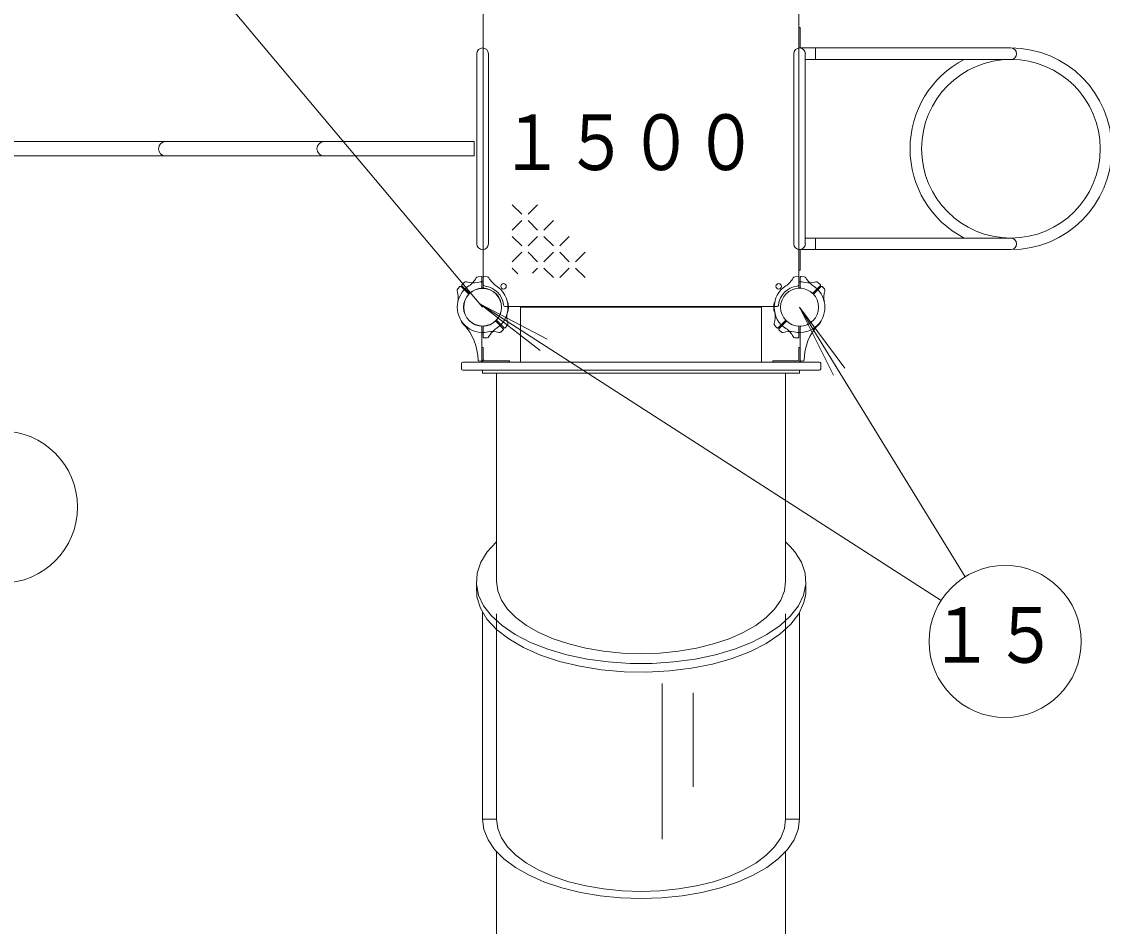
# Model space of a CAD drawing. Units: millimetres on the paper, scale 1:60. Extents: x 0 to 420, y -297 to 594.
# Drawn here: x 150.71 to 193.33, y 446.01 to 481.7 of the extents above; entities that cross this region are included whole.
import ezdxf
from ezdxf.enums import TextEntityAlignment as Align

# ---------------------------------------------------------------- set-up
doc = ezdxf.new("R2010")
doc.units = ezdxf.units.MM
doc.linetypes.add('USER2', pattern=[50.8, 31.75, -6.35, 6.35, -6.35])
doc.layers.add('LY_1', color=7, linetype='Continuous', lineweight=9)
doc.styles.add('ＭＳ ゴシック', font='')
doc.styles.get('ＭＳ ゴシック').set_extended_font_data('MS Gothic')

msp = doc.modelspace()

# ---------------------------------------------------------------- linework, layer by layer
at = {"layer": 'LY_1', "linetype": 'USER2', "lineweight": 18}
msp.add_line((168.889, 470.437), (152.219, 490.281), dxfattribs=at)
at = {"layer": 'LY_1'}
for p, q in [((168.914, 476.687), (168.914, 482.027)), ((181.364, 476.687), (181.364, 482.027)), ((181.415, 481.471), (181.362, 481.471)), ((181.362, 481.471), (181.362, 480.663)), ((181.415, 481.471), (181.415, 480.663)), ((168.662, 480.437), (168.662, 472.937)), ((169.115, 480.437), (169.115, 472.937)), ((181.162, 480.437), (181.162, 476.687)), ((189.722, 480.664), (181.389, 480.664)), ((181.615, 480.437), (181.615, 476.687)), ((182.022, 480.664), (182.022, 480.211)), ((189.722, 480.211), (181.615, 480.211)), ((131.722, 476.971), (168.555, 476.971)), ((168.555, 476.404), (168.555, 476.971)), ((168.914, 471.219), (168.914, 476.687)), ((181.162, 472.937), (181.162, 476.687)), ((181.364, 471.219), (181.364, 476.687)), ((181.615, 472.937), (181.615, 476.687)), ((131.722, 476.404), (168.555, 476.404)), ((189.722, 473.164), (181.615, 473.164)), ((182.022, 472.711), (182.022, 473.164)), ((181.362, 471.904), (181.362, 472.712)), ((189.722, 472.711), (181.389, 472.711)), ((181.415, 471.904), (181.415, 472.712)), ((181.415, 471.904), (181.362, 471.904)), ((168.077, 471.333), (168.166, 471.416)), ((168.829, 471.645), (168.708, 471.64)), ((168.864, 471.219), (168.864, 471.611)), ((168.948, 471.645), (169.079, 471.64)), ((181.329, 471.645), (181.198, 471.64)), ((181.414, 471.219), (181.414, 471.611)), ((181.448, 471.645), (181.569, 471.64)), ((182.2, 471.333), (182.112, 471.416)), ((167.993, 471.249), (167.91, 471.16)), ((168.319, 470.972), (168.041, 471.25)), ((168.354, 471.007), (168.076, 471.285)), ((181.923, 471.007), (182.201, 471.285)), ((181.959, 470.972), (182.236, 471.25)), ((182.284, 471.249), (182.367, 471.16)), ((169.875, 470.604), (169.877, 470.604)), ((180.403, 470.604), (180.4, 470.604)), ((175.139, 470.462), (169.799, 470.462)), ((169.875, 470.271), (169.877, 470.271)), ((170.389, 468.271), (170.389, 470.437)), ((170.389, 470.437), (179.889, 470.437)), ((175.139, 470.462), (180.478, 470.462)), ((179.889, 468.271), (179.889, 470.437)), ((180.403, 470.271), (180.4, 470.271)), ((168.074, 469.858), (168.072, 469.856)), ((169.423, 469.867), (169.701, 469.59)), ((169.459, 469.903), (169.736, 469.625)), ((169.784, 469.626), (169.874, 469.722)), ((180.493, 469.626), (180.404, 469.722)), ((180.819, 469.903), (180.541, 469.625)), ((180.854, 469.867), (180.576, 469.59)), ((182.204, 469.858), (182.206, 469.856)), ((168.309, 469.622), (168.307, 469.62)), ((168.864, 469.656), (168.864, 468.347)), ((168.914, 469.656), (168.914, 469.264)), ((169.7, 469.542), (169.604, 469.452)), ((180.577, 469.542), (180.673, 469.452)), ((181.364, 469.656), (181.364, 469.264)), ((181.414, 469.656), (181.414, 468.347)), ((181.968, 469.622), (181.97, 469.62)), ((168.917, 468.854), (168.864, 468.854)), ((168.917, 468.371), (168.917, 468.854)), ((168.948, 469.23), (169.069, 469.235)), ((181.329, 469.23), (181.208, 469.235)), ((181.36, 468.854), (181.414, 468.854)), ((181.36, 468.371), (181.36, 468.854)), ((168.055, 468.004), (168.055, 468.221)), ((168.105, 468.271), (182.172, 468.271)), ((168.829, 468.313), (168.741, 468.318)), ((169.947, 468.324), (168.964, 468.324)), ((169.947, 468.324), (169.947, 468.271)), ((180.33, 468.324), (180.33, 468.271)), ((180.33, 468.324), (181.314, 468.324)), ((181.449, 468.313), (181.536, 468.318)), ((182.222, 468.004), (182.222, 468.221)), ((182.172, 467.954), (168.105, 467.954)), ((168.889, 467.837), (168.889, 467.954)), ((181.389, 467.837), (168.889, 467.837)), ((169.439, 459.621), (169.439, 467.837)), ((180.839, 459.621), (180.839, 467.837)), ((181.389, 467.837), (181.389, 467.954)), ((169.439, 461.184), (169.073, 460.791)), ((181.035, 460.99), (180.839, 461.184)), ((169.073, 460.791), (168.816, 460.376)), ((181.205, 460.79), (181.035, 460.99)), ((181.462, 460.375), (181.205, 460.79)), ((168.816, 460.376), (168.671, 459.949)), ((181.606, 459.948), (181.462, 460.375)), ((168.671, 459.949), (168.642, 459.515)), ((181.635, 459.514), (181.606, 459.948)), ((168.642, 459.515), (168.729, 459.083)), ((168.647, 459.455), (168.663, 459.007)), ((169.439, 459.621), (169.487, 459.249)), ((180.79, 459.249), (180.839, 459.621)), ((181.548, 459.082), (181.635, 459.514)), ((181.63, 459.118), (181.63, 459.455)), ((168.729, 459.083), (168.93, 458.661)), ((169.487, 459.249), (169.633, 458.883)), ((180.644, 458.883), (180.79, 459.249)), ((181.346, 458.66), (181.548, 459.082)), ((181.56, 458.783), (181.63, 459.118)), ((168.663, 459.007), (168.801, 458.564)), ((168.93, 458.661), (169.242, 458.257)), ((169.633, 458.883), (169.873, 458.53)), ((180.405, 458.53), (180.644, 458.883)), ((181.034, 458.256), (181.346, 458.66)), ((181.36, 458.346), (181.56, 458.783)), ((168.801, 458.564), (169.061, 458.135)), ((168.889, 450.239), (168.889, 458.394)), ((169.242, 458.257), (169.66, 457.876)), ((169.439, 450.239), (169.439, 458.339)), ((169.873, 458.53), (170.202, 458.196)), ((170.202, 458.196), (170.617, 457.886)), ((179.661, 457.886), (180.075, 458.196)), ((180.075, 458.196), (180.405, 458.53)), ((180.617, 457.875), (181.034, 458.256)), ((180.839, 450.239), (180.839, 458.339)), ((181.042, 457.927), (181.36, 458.346)), ((181.389, 450.239), (181.389, 458.394)), ((169.061, 458.135), (169.436, 457.728)), ((169.66, 457.876), (170.174, 457.527)), ((170.617, 457.886), (171.108, 457.606)), ((179.169, 457.606), (179.661, 457.886)), ((180.102, 457.526), (180.617, 457.875)), ((180.611, 457.534), (181.042, 457.927)), ((169.436, 457.728), (169.919, 457.351)), ((169.919, 457.351), (170.502, 457.01)), ((170.174, 457.527), (170.778, 457.215)), ((171.108, 457.606), (171.669, 457.36)), ((171.669, 457.36), (172.289, 457.153)), ((177.989, 457.153), (178.609, 457.36)), ((178.609, 457.36), (179.169, 457.606)), ((179.498, 457.214), (180.102, 457.526)), ((180.076, 457.174), (180.611, 457.534)), ((170.502, 457.01), (171.173, 456.713)), ((170.778, 457.215), (171.459, 456.946)), ((171.459, 456.946), (172.206, 456.725)), ((172.289, 457.153), (172.957, 456.988)), ((172.957, 456.988), (173.663, 456.868)), ((176.614, 456.868), (177.32, 456.988)), ((177.32, 456.988), (177.989, 457.153)), ((178.069, 456.725), (178.816, 456.946)), ((178.816, 456.946), (179.498, 457.214)), ((179.447, 456.855), (180.076, 457.174)), ((171.173, 456.713), (171.92, 456.465)), ((171.92, 456.465), (172.728, 456.27)), ((172.206, 456.725), (173.006, 456.556)), ((173.006, 456.556), (173.843, 456.441)), ((173.663, 456.868), (174.395, 456.795)), ((174.395, 456.795), (175.139, 456.771)), ((175.139, 456.771), (175.883, 456.795)), ((175.883, 456.795), (176.614, 456.868)), ((176.432, 456.441), (177.27, 456.555)), ((177.27, 456.555), (178.069, 456.725)), ((177.957, 456.36), (178.737, 456.582)), ((178.737, 456.582), (179.447, 456.855)), ((172.728, 456.27), (173.582, 456.133)), ((173.582, 456.133), (174.465, 456.056)), ((173.843, 456.441), (174.704, 456.383)), ((174.465, 456.056), (175.361, 456.041)), ((174.704, 456.383), (175.572, 456.383)), ((175.361, 456.041), (176.253, 456.087)), ((175.572, 456.383), (176.432, 456.441)), ((176.253, 456.087), (177.124, 456.194)), ((177.124, 456.194), (177.957, 456.36)), ((168.889, 450.239), (168.942, 449.831)), ((169.439, 450.239), (169.487, 449.867)), ((180.79, 449.867), (180.839, 450.239)), ((181.335, 449.831), (181.389, 450.239)), ((168.942, 449.831), (169.102, 449.43)), ((169.487, 449.867), (169.633, 449.501)), ((180.644, 449.501), (180.79, 449.867)), ((181.176, 449.43), (181.335, 449.831)), ((169.102, 449.43), (169.364, 449.043)), ((169.633, 449.501), (169.873, 449.148)), ((180.405, 449.148), (180.644, 449.501)), ((180.913, 449.043), (181.176, 449.43)), ((169.364, 449.043), (169.726, 448.676)), ((169.439, 440.857), (169.439, 448.957)), ((169.873, 449.148), (170.202, 448.814)), ((170.202, 448.814), (170.617, 448.504)), ((179.661, 448.504), (180.075, 448.814)), ((180.075, 448.814), (180.405, 449.148)), ((180.551, 448.676), (180.913, 449.043)), ((180.839, 440.857), (180.839, 448.957)), ((169.726, 448.676), (170.18, 448.336)), ((170.617, 448.504), (171.108, 448.224)), ((179.169, 448.224), (179.661, 448.504)), ((180.097, 448.336), (180.551, 448.676)), ((170.18, 448.336), (170.719, 448.029)), ((170.719, 448.029), (171.334, 447.76)), ((171.108, 448.224), (171.669, 447.978)), ((171.669, 447.978), (172.289, 447.771)), ((177.989, 447.771), (178.609, 447.978)), ((178.609, 447.978), (179.169, 448.224)), ((178.943, 447.76), (179.558, 448.029)), ((179.558, 448.029), (180.097, 448.336)), ((171.334, 447.76), (172.014, 447.533)), ((172.014, 447.533), (172.747, 447.352)), ((172.289, 447.771), (172.957, 447.606)), ((172.957, 447.606), (173.663, 447.486)), ((176.614, 447.486), (177.32, 447.606)), ((177.32, 447.606), (177.989, 447.771)), ((177.53, 447.352), (178.264, 447.533)), ((178.264, 447.533), (178.943, 447.76)), ((172.747, 447.352), (173.521, 447.22)), ((173.521, 447.22), (174.323, 447.141)), ((173.663, 447.486), (174.395, 447.413)), ((174.323, 447.141), (175.139, 447.114)), ((174.395, 447.413), (175.139, 447.389)), ((175.139, 447.389), (175.883, 447.413)), ((175.139, 447.114), (175.955, 447.141)), ((175.883, 447.413), (176.614, 447.486)), ((175.955, 447.141), (176.756, 447.22)), ((176.756, 447.22), (177.53, 447.352))]:
    msp.add_line(p, q, dxfattribs=at)
at = {"layer": 'LY_1', "lineweight": 18}
for p, q in [((170.432, 474.106), (170.057, 474.481)), ((171.057, 474.481), (170.682, 474.106)), ((170.432, 473.856), (170.057, 473.481)), ((171.057, 473.481), (170.682, 473.856)), ((171.682, 473.856), (171.307, 473.481)), ((170.432, 472.856), (170.057, 473.231)), ((171.057, 473.231), (170.682, 472.856)), ((171.682, 472.856), (171.307, 473.231)), ((172.307, 473.231), (171.932, 472.856)), ((170.432, 472.606), (170.057, 472.231)), ((171.057, 472.231), (170.682, 472.606)), ((171.682, 472.606), (171.307, 472.231)), ((172.307, 472.231), (171.932, 472.606)), ((172.932, 472.606), (172.557, 472.231)), ((170.28, 471.758), (170.057, 471.981)), ((171.057, 471.981), (170.858, 471.781)), ((171.682, 471.606), (171.307, 471.981)), ((172.307, 471.981), (171.932, 471.606)), ((172.932, 471.606), (172.557, 471.981)), ((186.972, 458.873), (168.783, 470.567)), ((168.783, 470.567), (171.438, 469.171)), ((168.783, 470.567), (171.156, 468.731)), ((187.924, 459.806), (181.389, 470.437)), ((181.389, 470.437), (183.177, 468.028)), ((181.389, 470.437), (182.731, 467.755)), ((175.972, 455.588), (175.972, 449.447)), ((177.192, 455.218), (177.192, 451.519)), ((168.889, 450.239), (169.439, 450.239)), ((181.389, 450.239), (180.839, 450.239))]:
    msp.add_line(p, q, dxfattribs=at)
at = {"layer": 'LY_1'}
for centre, radius in [((189.722, 476.687), 3.523), ((168.889, 470.437), 0.75), ((169.714, 471.262), 0.108), ((180.564, 471.262), 0.108), ((181.389, 470.437), 0.75)]:
    msp.add_circle(centre, radius, dxfattribs=at)
at = {"layer": 'LY_1', "lineweight": 18}
for centre, radius in [((168.889, 470.437), 0.743), ((149.915, 462.553), 3), ((189.495, 457.251), 3)]:
    msp.add_circle(centre, radius, dxfattribs=at)
at = {"layer": 'LY_1'}
for centre, radius, start, end in [((168.889, 480.437), 0.227, 0, 180), ((181.389, 480.437), 0.227, 0, 180), ((189.722, 476.687), 3.977, 270, 90), ((189.722, 480.437), 0.227, 270, 90), ((189.722, 476.687), 3.977, 117.625, 242.375), ((156.389, 476.687), 0.283, 90, 270), ((162.639, 476.687), 0.283, 90, 270), ((189.722, 472.937), 0.227, 270, 90), ((168.889, 472.937), 0.227, 180, 0), ((181.389, 472.937), 0.227, 180, 0), ((168.223, 471.355), 0.0833, 72.4588, 133), ((168.499, 472.229), 0.833, 252.4588, 282.2728), ((167.898, 471.98), 0.833, 302.7272, 332.5412), ((168.711, 471.557), 0.0833, 92, 152.5412), ((168.889, 470.437), 1, 88.5675, 102.2728), ((168.83, 471.611), 0.0333, 0, 92), ((168.947, 471.611), 0.0333, 88, 180), ((169.066, 471.557), 0.0833, 27.4588, 88), ((169.88, 471.98), 0.833, 207.4588, 237.2728), ((180.398, 471.98), 0.833, 302.7272, 332.5412), ((181.211, 471.557), 0.0833, 92, 152.5412), ((181.33, 471.611), 0.0333, 0, 92), ((181.389, 470.437), 1, 77.7272, 91.4325), ((181.447, 471.611), 0.0333, 88, 180), ((181.566, 471.557), 0.0833, 27.4588, 88), ((181.778, 472.229), 0.833, 257.7272, 287.5412), ((182.38, 471.98), 0.833, 207.4588, 237.2728), ((182.055, 471.355), 0.0833, 47, 107.5412), ((167.971, 471.103), 0.0833, 137, 197.5412), ((168.889, 470.437), 1, 122.7272, 225), ((167.097, 470.827), 0.833, 347.7272, 17.5412), ((168.017, 471.226), 0.0333, 45, 137), ((168.1, 471.309), 0.0333, 133, 225), ((168.295, 470.949), 0.0333, 319.2707, 45), ((168.378, 471.031), 0.0333, 225, 310.7293), ((168.83, 471.219), 0.0333, 274.2707, 0), ((168.997, 471.348), 0.0833, 180, 263.2128), ((168.947, 471.219), 0.0333, 180, 265.7293), ((168.889, 470.437), 0.833, 6.7872, 83.2128), ((168.889, 470.437), 1, 302.7272, 57.2728), ((181.389, 470.437), 1, 122.7272, 237.2728), ((181.389, 470.437), 0.833, 96.7872, 173.2128), ((181.28, 471.348), 0.0833, 276.7872, 0), ((181.33, 471.219), 0.0333, 274.2707, 0), ((181.447, 471.219), 0.0333, 180, 265.7293), ((181.9, 471.031), 0.0333, 229.2707, 315), ((181.389, 470.437), 1, 315, 57.2728), ((181.982, 470.949), 0.0333, 135, 220.7293), ((182.177, 471.309), 0.0333, 315, 47), ((182.26, 471.226), 0.0333, 43, 135), ((183.18, 470.827), 0.833, 162.4588, 192.2728), ((182.306, 471.103), 0.0833, 342.4588, 43), ((169.799, 470.546), 0.0833, 186.7872, 270), ((169.877, 470.587), 0.0167, 8.6269, 90), ((168.889, 470.437), 1.017, 0, 8.6269), ((181.389, 470.437), 1.017, 171.3731, 180), ((180.4, 470.587), 0.0167, 90, 171.3731), ((180.478, 470.546), 0.0833, 270, 353.2128), ((170.68, 470.048), 0.833, 167.7272, 197.5412), ((169.877, 470.287), 0.0167, 270, 351.3731), ((168.889, 470.437), 1.017, 351.3731, 0), ((181.389, 470.437), 1.017, 180, 188.6269), ((180.4, 470.287), 0.0167, 188.6269, 270), ((179.597, 470.048), 0.833, 342.4588, 12.2728), ((168.084, 469.844), 0.0167, 135, 216.3731), ((168.889, 470.437), 1.017, 216.3731, 225), ((166.543, 468.31), 2.167, 1.0841, 42.2172), ((168.889, 470.437), 1.017, 225, 233.6269), ((168.889, 470.437), 1, 225, 282.2728), ((168.83, 469.656), 0.0333, 0, 85.7293), ((168.947, 469.656), 0.0333, 94.2707, 180), ((169.4, 469.844), 0.0333, 45, 130.7293), ((169.482, 469.926), 0.0333, 139.2707, 225), ((169.806, 469.771), 0.0833, 317, 17.5412), ((180.471, 469.771), 0.0833, 162.4588, 223), ((180.795, 469.926), 0.0333, 315, 40.7293), ((180.878, 469.844), 0.0333, 49.2707, 135), ((181.389, 470.437), 1, 257.7272, 315), ((181.33, 469.656), 0.0333, 0, 85.7293), ((181.447, 469.656), 0.0333, 94.2707, 180), ((183.734, 468.31), 2.167, 137.7828, 178.9159), ((181.389, 470.437), 1.017, 306.3731, 315), ((181.389, 470.437), 1.017, 315, 323.6269), ((182.194, 469.844), 0.0167, 323.6269, 45), ((168.296, 469.632), 0.0167, 233.6269, 315), ((168.947, 469.264), 0.0333, 180, 272), ((169.066, 469.318), 0.0833, 272, 332.5412), ((169.278, 468.646), 0.833, 72.4588, 102.2728), ((169.88, 468.895), 0.833, 122.7272, 152.5412), ((169.555, 469.52), 0.0833, 252.4588, 313), ((169.677, 469.566), 0.0333, 313, 45), ((169.76, 469.649), 0.0333, 225, 317), ((180.517, 469.649), 0.0333, 223, 315), ((180.6, 469.566), 0.0333, 135, 227), ((180.723, 469.52), 0.0833, 227, 287.5412), ((180.999, 468.646), 0.833, 77.7272, 107.5412), ((180.398, 468.895), 0.833, 27.4588, 57.2728), ((181.211, 469.318), 0.0833, 207.4588, 268), ((181.33, 469.264), 0.0333, 268, 0), ((181.982, 469.632), 0.0167, 225, 306.3731), ((168.105, 468.221), 0.05, 90, 180), ((168.105, 468.004), 0.05, 180, 270), ((168.743, 468.351), 0.0333, 181.0841, 267), ((168.83, 468.347), 0.0333, 267, 0), ((168.964, 468.371), 0.1, 180, 270), ((168.964, 468.371), 0.0467, 180, 270), ((181.314, 468.371), 0.1, 270, 0), ((181.314, 468.371), 0.0467, 270, 0), ((181.447, 468.347), 0.0333, 180, 273), ((181.534, 468.351), 0.0333, 273, 358.9158), ((182.172, 468.221), 0.05, 0, 90), ((182.172, 468.004), 0.05, 270, 0)]:
    msp.add_arc(centre, radius, start, end, dxfattribs=at)

# ---------------------------------------------------------------- texts
at = {"layer": 'LY_1', "style": 'ＭＳ ゴシック', "width": 0.85}
for s, p in [('１５００', (169.555, 475.187)), ('１５', (186.495, 455.751))]:
    msp.add_text(s, height=2.199, dxfattribs=at).set_placement(p, align=Align.BOTTOM_LEFT)

doc.saveas('drawing.dxf')
